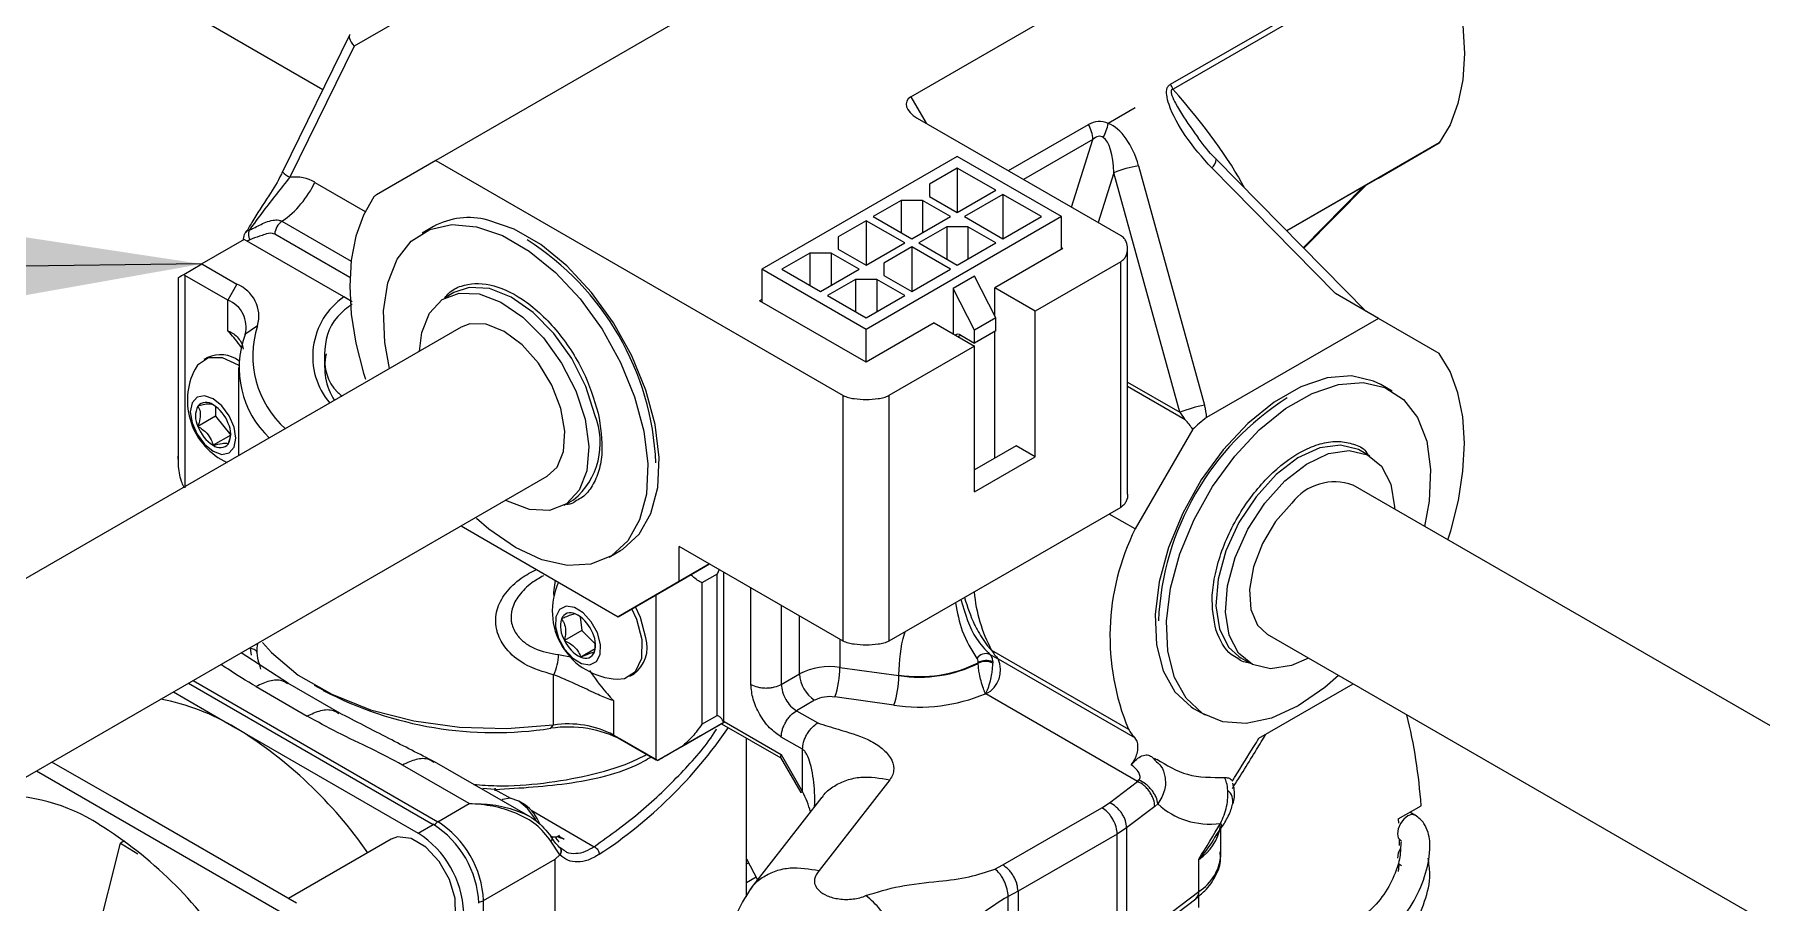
# Model space of a CAD drawing. Header units: millimetres. Extents: x 0 to 279, y 0 to 216.
# Drawn here: x 110.98 to 131.06, y 142.81 to 152.91 of the extents above; entities that cross this region are included whole.
import ezdxf

# ---------------------------------------------------------------- set-up
doc = ezdxf.new("R2010")
doc.units = ezdxf.units.MM
doc.layers.add('TITLE_BLOCK_BORDER', color=7, linetype='Continuous')
doc.dimstyles.new('SLDDIMSTYLE1', dxfattribs={"dimtxt": 0.18, "dimasz": 3.302, "dimexe": 0, "dimexo": 0.0625, "dimgap": 0, "dimtad": 0, "dimtih": 1, "dimtoh": 1, "dimdec": 0, "dimrnd": 1e-09, "dimzin": 0, "dimdsep": 46, "dimtxsty": 'Standard', "dimsah": 1, "dimcen": 0.09, "dimadec": 0, "dimazin": 0, "dimtfac": 3.302, "dimtdec": 0, "dimtofl": 0, "dimtmove": 0, "dimatfit": 3, "dimfxl": 1, "dimfrac": 2, "dimtolj": 1, "dimtzin": 0, "dimarcsym": 0})

msp = doc.modelspace()

# ---------------------------------------------------------------- linework, layer by layer
at = {"color": 7, "linetype": 'Continuous', "lineweight": 25}
for p, q in [((89.014, 166.887), (114.333, 152.271)), ((119.057, 155.291), (114.696, 152.773)), ((121.17, 152.184), (126.606, 155.322)), ((120.558, 154.279), (115.646, 151.444)), ((124.19, 152.33), (127.298, 154.124)), ((127.325, 154.067), (124.218, 152.273)), ((114.641, 152.9), (113.864, 151.313)), ((114.696, 152.773), (113.95, 151.249)), ((123.778, 152.056), (123.465, 151.875)), ((121.244, 151.937), (123.61, 150.571)), ((127.313, 151.647), (125.542, 150.625)), ((126.606, 151.239), (127.313, 151.647)), ((115.646, 151.444), (114.955, 151.044)), ((115.646, 151.444), (120.384, 148.709)), ((121.71, 151.489), (119.438, 150.177)), ((122.921, 150.79), (121.71, 151.489)), ((126.465, 149.688), (124.721, 151.459)), ((121.71, 151.355), (121.385, 151.168)), ((122.159, 151.096), (121.71, 151.355)), ((121.71, 151.355), (121.71, 150.837)), ((124.299, 148.514), (123.53, 151.3)), ((123.816, 151.381), (124.586, 148.595)), ((126.106, 149.895), (124.668, 151.356)), ((126.606, 151.239), (126.465, 151.157)), ((121.385, 151.168), (121.385, 151.025)), ((121.385, 151.025), (121.71, 150.837)), ((121.71, 150.837), (122.159, 151.096)), ((122.241, 151.049), (121.792, 150.79)), ((122.69, 150.79), (122.241, 151.049)), ((122.241, 151.049), (122.241, 150.531)), ((126.429, 151.136), (125.542, 150.625)), ((125.741, 150.423), (126.465, 151.157)), ((121.056, 150.978), (120.731, 150.79)), ((121.304, 150.978), (121.056, 150.978)), ((121.056, 150.978), (121.056, 150.602)), ((121.629, 150.79), (121.304, 150.978)), ((121.304, 150.978), (121.304, 150.602)), ((115.619, 150.674), (115.487, 150.597)), ((120.65, 150.743), (120.325, 150.555)), ((122.921, 150.79), (120.649, 149.478)), ((121.099, 150.484), (120.65, 150.743)), ((120.65, 150.743), (120.65, 150.225)), ((120.731, 150.79), (121.18, 150.531)), ((121.18, 150.531), (121.629, 150.79)), ((121.587, 150.672), (121.261, 150.484)), ((121.834, 150.672), (121.587, 150.672)), ((121.587, 150.672), (121.587, 150.296)), ((121.792, 150.79), (122.241, 150.531)), ((122.159, 150.484), (121.834, 150.672)), ((121.834, 150.672), (121.834, 150.296)), ((122.241, 150.531), (122.69, 150.79)), ((122.921, 150.408), (122.921, 150.79)), ((113.419, 150.525), (112.924, 150.239)), ((114.577, 149.856), (113.419, 150.525)), ((120.325, 150.555), (120.325, 150.413)), ((120.325, 150.413), (120.65, 150.225)), ((120.65, 150.225), (121.099, 150.484)), ((121.18, 150.437), (120.855, 150.249)), ((121.629, 150.178), (121.18, 150.437)), ((121.18, 150.437), (121.18, 149.919)), ((121.261, 150.484), (121.71, 150.225)), ((121.71, 150.225), (122.159, 150.484)), ((122.938, 150.418), (122.147, 149.961)), ((122.938, 150.418), (122.921, 150.428)), ((123.689, 147.56), (123.689, 150.418)), ((112.714, 150.118), (112.924, 150.239)), ((112.924, 150.239), (113.332, 150.003)), ((119.996, 150.366), (119.67, 150.178)), ((120.243, 150.366), (119.996, 150.366)), ((119.996, 150.366), (119.996, 149.99)), ((120.569, 150.178), (120.243, 150.366)), ((120.243, 150.366), (120.243, 149.99)), ((120.855, 150.249), (120.855, 150.106)), ((123.61, 150.265), (122.616, 149.691)), ((123.61, 147.407), (123.61, 150.265)), ((112.65, 150.082), (112.65, 147.966)), ((112.729, 150.106), (112.714, 150.118)), ((113.226, 149.819), (112.729, 150.106)), ((112.729, 150.106), (112.729, 147.636)), ((119.438, 150.177), (119.438, 149.796)), ((120.649, 149.478), (119.438, 150.177)), ((119.67, 150.178), (120.119, 149.919)), ((120.119, 149.919), (120.569, 150.178)), ((120.526, 150.059), (120.201, 149.872)), ((120.774, 150.059), (120.526, 150.059)), ((120.526, 150.059), (120.526, 149.684)), ((121.099, 149.872), (120.774, 150.059)), ((120.774, 150.059), (120.774, 149.684)), ((120.855, 150.106), (121.18, 149.919)), ((121.18, 149.919), (121.629, 150.178)), ((121.909, 150.097), (121.662, 149.954)), ((122.157, 149.614), (121.909, 150.097)), ((113.332, 150.003), (113.226, 149.819)), ((113.226, 149.461), (113.226, 149.819)), ((114.675, 149.799), (114.577, 149.856)), ((115.857, 149.906), (115.746, 149.842)), ((119.438, 149.826), (119.411, 149.811)), ((120.649, 149.096), (119.411, 149.811)), ((120.201, 149.872), (120.65, 149.612)), ((120.65, 149.612), (121.099, 149.872)), ((121.662, 149.954), (121.662, 149.425)), ((121.909, 149.471), (121.662, 149.954)), ((122.616, 149.691), (122.147, 149.961)), ((122.147, 149.633), (122.147, 149.961)), ((126.606, 149.606), (126.106, 149.895)), ((122.157, 149.614), (121.909, 149.471)), ((122.157, 149.461), (122.157, 149.614)), ((122.616, 147.997), (122.616, 149.691)), ((126.606, 149.606), (124.609, 148.453)), ((127.313, 149.198), (126.606, 149.606)), ((115.942, 149.503), (89.785, 134.403)), ((113.574, 149.521), (113.427, 149.417)), ((121.44, 149.553), (120.649, 149.096)), ((120.649, 149.096), (120.649, 149.478)), ((121.44, 149.553), (121.908, 149.283)), ((121.75, 149.41), (121.909, 149.318)), ((121.909, 149.318), (121.909, 149.471)), ((122.157, 149.461), (121.909, 149.318)), ((122.147, 147.981), (122.147, 149.455)), ((114.353, 149.219), (114.353, 149.035)), ((121.908, 149.283), (120.914, 148.709)), ((121.908, 147.588), (121.908, 149.283)), ((112.992, 149.151), (112.948, 149.126)), ((113.353, 149.035), (113.353, 148.009)), ((126.766, 148.76), (126.633, 148.836)), ((120.384, 145.851), (120.384, 148.709)), ((120.914, 148.709), (120.914, 145.851)), ((113.084, 148.468), (112.88, 148.35)), ((113.084, 148.584), (113.084, 148.468)), ((113.084, 148.468), (113.261, 148.248)), ((113.261, 148.248), (113.056, 148.13)), ((124.448, 148.317), (123.778, 147.157)), ((122.395, 148.124), (121.908, 147.844)), ((121.908, 147.588), (122.616, 147.997)), ((122.616, 147.997), (122.395, 148.124)), ((126.506, 148.004), (126.396, 148.068)), ((90.784, 132.671), (116.942, 147.771)), ((112.714, 147.645), (112.719, 147.642)), ((112.719, 147.642), (112.714, 147.645)), ((151.913, 132.886), (126.311, 147.666)), ((117.137, 147.432), (117.248, 147.496)), ((123.61, 147.407), (120.914, 145.851)), ((123.778, 147.157), (123.477, 147.33)), ((115.939, 147.192), (117.767, 146.136)), ((117.662, 146.83), (117.794, 146.906)), ((120.384, 145.851), (118.475, 146.953)), ((118.475, 146.545), (118.475, 146.953)), ((118.828, 146.749), (117.767, 146.136)), ((118.475, 146.545), (118.828, 146.749)), ((118.917, 146.632), (118.74, 146.53)), ((118.94, 146.684), (118.917, 146.632)), ((118.917, 144.987), (118.917, 146.632)), ((118.996, 144.904), (118.996, 146.652)), ((117.767, 146.136), (118.475, 146.545)), ((118.74, 146.53), (118.74, 144.885)), ((117.332, 146.133), (117.267, 146.168)), ((117.324, 146.136), (117.345, 145.977)), ((117.345, 145.977), (117.141, 145.859)), ((117.345, 145.977), (117.503, 145.817)), ((125.311, 145.934), (150.313, 131.5)), ((113.932, 145.358), (113.381, 145.715)), ((113.502, 145.69), (113.491, 145.768)), ((113.566, 145.779), (113.566, 145.717)), ((117.497, 145.761), (117.331, 145.665)), ((121.954, 145.593), (121.953, 145.6)), ((122.087, 145.697), (122.186, 145.644)), ((122.108, 145.747), (123.699, 144.828)), ((122.122, 145.609), (122.122, 145.595)), ((122.186, 145.644), (123.777, 144.725)), ((124.984, 145.671), (125.005, 145.658)), ((125.005, 145.658), (125.115, 145.595)), ((117.016, 144.876), (117.016, 145.46)), ((117.903, 145.443), (117.947, 145.468)), ((119.663, 145.348), (119.874, 145.47)), ((120.345, 145.546), (121.03, 145.451)), ((121.03, 145.451), (121.03, 145.458)), ((112.594, 145.261), (113.318, 144.843)), ((112.771, 145.363), (115.616, 143.72)), ((113.555, 145.323), (114.149, 144.98)), ((114.531, 145.013), (113.925, 145.362)), ((114.232, 145.34), (114.338, 145.279)), ((120.972, 145.106), (120.286, 145.202)), ((122.043, 145.237), (122.037, 145.24)), ((123.807, 144.219), (122.043, 145.237)), ((125.216, 144.721), (126.314, 145.355)), ((117.712, 145.159), (117.712, 144.759)), ((118.74, 144.885), (118.917, 144.987)), ((120.051, 145.164), (119.84, 145.042)), ((119.84, 145.042), (120.087, 144.899)), ((124.458, 145.069), (124.591, 144.992)), ((113.318, 144.843), (115.439, 143.618)), ((116.983, 144.837), (117.016, 144.876)), ((118.995, 144.906), (118.506, 144.623)), ((118.722, 144.748), (118.932, 144.869)), ((118.968, 144.89), (119.657, 144.492)), ((117.712, 144.759), (118.209, 144.472)), ((117.818, 144.698), (117.712, 144.759)), ((118.227, 144.462), (117.818, 144.698)), ((118.722, 144.748), (118.227, 144.462)), ((119.259, 142.882), (119.259, 144.722)), ((119.91, 144.593), (119.663, 144.736)), ((119.91, 144.1), (119.91, 144.593)), ((111.904, 144.027), (111.18, 144.445)), ((116.034, 143.962), (115.258, 144.41)), ((116.743, 143.806), (115.63, 144.448)), ((118.209, 144.472), (118.227, 144.462)), ((118.227, 144.462), (118.227, 144.462)), ((119.655, 144.496), (119.89, 144.089)), ((119.66, 144.533), (119.91, 144.1)), ((123.969, 144.508), (124.027, 144.448)), ((124.027, 144.469), (124.002, 144.487)), ((111.003, 144.343), (113.848, 142.7)), ((120.925, 144.238), (120.103, 143.183)), ((123.48, 143.971), (123.807, 144.219)), ((123.807, 144.219), (123.822, 144.236)), ((114.025, 142.802), (111.904, 144.027)), ((116.334, 144.126), (116.192, 144.137)), ((116.423, 144.007), (116.409, 143.999)), ((116.677, 143.95), (116.611, 143.988)), ((120.136, 144.036), (119.314, 142.98)), ((115.669, 143.751), (116.034, 143.962)), ((122.239, 143.247), (123.392, 143.913)), ((123.392, 143.913), (123.48, 143.971)), ((124.006, 143.927), (123.679, 143.68)), ((124.042, 143.958), (124.006, 143.927)), ((126.838, 143.784), (127.103, 143.937)), ((126.838, 143.784), (126.841, 143.732)), ((127.031, 143.826), (126.971, 143.861)), ((115.439, 143.618), (115.616, 143.72)), ((117.074, 143.585), (117.084, 143.593)), ((117.074, 143.585), (117.137, 143.549)), ((123.569, 143.607), (122.416, 142.941)), ((123.679, 143.68), (123.569, 143.607)), ((123.569, 142.229), (123.569, 143.607)), ((123.679, 143.68), (123.679, 142.302)), ((124.742, 143.626), (124.716, 143.587)), ((124.775, 143.674), (124.721, 143.597)), ((124.775, 143.377), (124.775, 143.675)), ((111.596, 141.982), (111.98, 143.502)), ((112.025, 143.528), (111.98, 143.502)), ((111.98, 143.502), (112.181, 143.375)), ((115.127, 143.547), (113.931, 142.857)), ((117.089, 143.366), (116.984, 143.524)), ((117.056, 143.574), (117.038, 143.564)), ((117.038, 143.564), (117.076, 143.518)), ((117.076, 143.518), (117.07, 143.516)), ((117.138, 143.416), (117.079, 143.455)), ((124.775, 143.377), (124.775, 143.394)), ((126.847, 143.543), (126.863, 143.534)), ((126.847, 143.543), (126.848, 143.472)), ((116.2, 142.832), (117.034, 143.314)), ((117.089, 143.364), (117.034, 143.314)), ((117.034, 138.415), (117.034, 143.314)), ((119.259, 143.26), (119.281, 143.273)), ((122.147, 143.2), (122.239, 143.247)), ((124.518, 142.937), (124.518, 143.312)), ((126.843, 143.26), (126.863, 143.248)), ((126.863, 143.248), (126.876, 143.242)), ((119.259, 143.045), (119.369, 143.108)), ((116.2, 137.933), (116.2, 142.832)), ((122.416, 142.941), (122.301, 142.882)), ((122.301, 141.505), (122.301, 142.882)), ((122.416, 142.941), (122.416, 141.563)), ((123.643, 142.218), (124.482, 142.853)), ((123.679, 142.302), (124.518, 142.937)), ((124.519, 142.754), (124.519, 142.886))]:
    msp.add_line(p, q, dxfattribs=at)
at = {"color": 8, "linetype": 'Continuous', "lineweight": 25}
for p, q in [((121.17, 152.184), (121.347, 151.877)), ((122.304, 151.325), (123.234, 151.862)), ((123.286, 151.687), (122.481, 151.223)), ((123.036, 150.902), (123.286, 151.687)), ((123.53, 151.3), (123.347, 150.723)), ((114.239, 151.189), (114.826, 150.851)), ((125.734, 150.43), (126.429, 151.136)), ((113.856, 150.736), (114.662, 150.271)), ((114.647, 150.082), (113.774, 150.586)), ((121.75, 149.41), (121.719, 149.392)), ((123.689, 148.866), (124.299, 148.514)), ((124.36, 148.427), (123.689, 148.814)), ((118.209, 144.472), (118.209, 146.391)), ((119.309, 145.348), (119.309, 146.471)), ((119.663, 146.267), (119.663, 145.348)), ((119.874, 145.47), (119.874, 146.145)), ((120.345, 145.873), (120.345, 145.546)), ((113.481, 145.773), (113.491, 145.768)), ((117.073, 145.694), (117.23, 145.666)), ((112.824, 145.394), (115.669, 143.751)), ((118.997, 144.916), (119.66, 144.533)), ((119.256, 144.724), (119.256, 142.876)), ((116.334, 144.126), (116.513, 144.023)), ((116.761, 143.88), (117.488, 143.46))]:
    msp.add_line(p, q, dxfattribs=at)
at = {"color": 7, "linetype": 'Continuous', "lineweight": 25, "flags": 128}
for points in [[(127.325, 154.067), (127.448, 153.711), (127.537, 153.359), (127.59, 153.016), (127.607, 152.689), (127.587, 152.383), (127.531, 152.105), (127.439, 151.858), (127.313, 151.647)], [(114.927, 151.019), (114.805, 150.808), (114.717, 150.561), (114.663, 150.284), (114.645, 149.98), (114.663, 149.656), (114.717, 149.316), (114.805, 148.968), (114.827, 148.899)], [(126.429, 151.136), (126.459, 151.154), (126.465, 151.157)], [(115.108, 149.022), (115.053, 149.326), (115.038, 149.694), (115.086, 150.021), (115.195, 150.295), (115.36, 150.505), (115.575, 150.64), (115.831, 150.697), (116.117, 150.673)], [(116.117, 150.673), (116.422, 150.569), (116.733, 150.388), (117.038, 150.139), (117.324, 149.832), (117.579, 149.479), (117.793, 149.094), (117.957, 148.694), (118.064, 148.295), (118.11, 147.913), (118.094, 147.563), (118.015, 147.261), (117.878, 147.018), (117.687, 146.845), (117.45, 146.748), (117.178, 146.732), (116.88, 146.796), (116.571, 146.939), (116.261, 147.155), (116.12, 147.279)], [(117.794, 146.906), (117.819, 146.921), (118.01, 147.095), (118.148, 147.338), (118.227, 147.64), (118.243, 147.989), (118.197, 148.371), (118.089, 148.771), (117.925, 149.171), (117.711, 149.555), (117.456, 149.908), (117.17, 150.216), (116.866, 150.465), (116.555, 150.645), (116.25, 150.75)], [(115.458, 149.224), (115.482, 149.441), (115.571, 149.668), (115.719, 149.825), (115.916, 149.901), (116.149, 149.89), (116.402, 149.795), (116.658, 149.62), (116.899, 149.379), (117.109, 149.086), (117.273, 148.764), (117.381, 148.432), (117.425, 148.115), (117.401, 147.833), (117.313, 147.606), (117.165, 147.449), (116.967, 147.373), (116.734, 147.383), (116.734, 147.383)], [(116.231, 149.538), (116.042, 149.541), (115.942, 149.503)], [(116.942, 147.771), (117.055, 147.876), (117.131, 148.059), (117.147, 148.293), (117.099, 148.558), (116.993, 148.829), (116.838, 149.084), (116.648, 149.299), (116.44, 149.455), (116.231, 149.538)], [(113.354, 149.06), (113.351, 149.062), (113.166, 149.148), (113.001, 149.149), (112.876, 149.063), (112.847, 149.017)], [(127.415, 147.028), (127.448, 147.134), (127.537, 147.486), (127.59, 147.829), (127.607, 148.156), (127.587, 148.462), (127.531, 148.741), (127.439, 148.987), (127.313, 149.198)], [(126.633, 148.836), (126.55, 148.877), (126.295, 148.936), (126.009, 148.914), (125.705, 148.811), (125.393, 148.632), (125.089, 148.384)], [(125.221, 148.308), (125.526, 148.556), (125.837, 148.734), (126.142, 148.837), (126.428, 148.86), (126.683, 148.801), (126.897, 148.663), (127.061, 148.453), (127.168, 148.177), (127.214, 147.849), (127.198, 147.481), (127.144, 147.185)], [(113.322, 148.213), (113.301, 148.342), (113.244, 148.474), (113.158, 148.59), (113.056, 148.672), (112.955, 148.707), (112.869, 148.691), (112.811, 148.625), (112.791, 148.519), (112.811, 148.39), (112.869, 148.258), (112.955, 148.142), (113.056, 148.06), (113.158, 148.024), (113.244, 148.041), (113.301, 148.107), (113.322, 148.213)], [(125.089, 148.384), (124.802, 148.078), (124.546, 147.726), (124.332, 147.342), (124.166, 146.942), (124.058, 146.543), (124.01, 146.16), (124.025, 145.81), (124.102, 145.506), (124.239, 145.262), (124.429, 145.087), (124.458, 145.069)], [(126.144, 145.452), (125.984, 145.312), (125.675, 145.098), (125.365, 144.957), (125.069, 144.894), (124.797, 144.912), (124.561, 145.011), (124.371, 145.186), (124.235, 145.43), (124.157, 145.733), (124.142, 146.083), (124.19, 146.466), (124.299, 146.866), (124.464, 147.265), (124.679, 147.649), (124.935, 148.002), (125.221, 148.308), (125.221, 148.308)], [(125.795, 145.654), (125.594, 145.566), (125.353, 145.53), (125.144, 145.58), (124.979, 145.713), (124.872, 145.92), (124.828, 146.187), (124.851, 146.495), (124.94, 146.825), (125.088, 147.153), (125.285, 147.456), (125.518, 147.715), (125.771, 147.912), (126.027, 148.033), (126.268, 148.069), (126.478, 148.02), (126.642, 147.887), (126.75, 147.679), (126.794, 147.412), (126.794, 147.386)], [(116.734, 147.383), (116.481, 147.479), (116.458, 147.492)], [(125.601, 147.458), (125.411, 147.242), (125.257, 146.987), (125.152, 146.716), (125.106, 146.451), (125.122, 146.218), (125.199, 146.036), (125.311, 145.934)], [(117.032, 146.561), (117.016, 146.417), (117.018, 146.368)], [(117.561, 145.814), (117.525, 145.947), (117.454, 146.075), (117.36, 146.179), (117.257, 146.243), (117.16, 146.258), (117.084, 146.22), (117.041, 146.136), (117.037, 146.019), (117.073, 145.887), (117.144, 145.758), (117.238, 145.654), (117.341, 145.59), (117.438, 145.576), (117.514, 145.613), (117.557, 145.697), (117.561, 145.814)], [(118.044, 145.865), (117.982, 146.102), (117.925, 146.227)], [(118.088, 145.89), (118.026, 146.128), (117.968, 146.252)], [(113.631, 145.837), (113.736, 145.718), (114.047, 145.457), (114.435, 145.233), (114.888, 145.053), (115.389, 144.925), (115.923, 144.851), (116.472, 144.834), (117.016, 144.876)], [(117.758, 145.41), (117.84, 145.417), (117.968, 145.498), (118.04, 145.654), (118.044, 145.865)], [(116.812, 143.766), (116.798, 143.79), (116.712, 143.906), (116.611, 143.988), (116.509, 144.024), (116.423, 144.007)], [(119.91, 144.1), (119.9, 144.094), (119.893, 144.09), (119.89, 144.089), (119.89, 144.089)], [(127.033, 143.825), (127.031, 143.826), (126.993, 143.834), (126.947, 143.818), (126.901, 143.781), (126.863, 143.729), (126.837, 143.669), (126.828, 143.611)], [(124.775, 143.674), (124.78, 143.678), (124.783, 143.682)], [(126.828, 143.611), (126.837, 143.564), (126.863, 143.534), (126.876, 143.528)], [(115.752, 142.465), (115.81, 142.514), (115.874, 142.661), (115.872, 142.859), (115.806, 143.079), (115.686, 143.288), (115.528, 143.455), (115.358, 143.555), (115.199, 143.573), (115.127, 143.547)], [(126.862, 143.442), (126.837, 143.383), (126.828, 143.325)], [(119.259, 143.317), (119.342, 143.157), (119.387, 143.075)], [(126.843, 143.26), (126.842, 143.246), (126.838, 143.172)]]:
    msp.add_lwpolyline(points, dxfattribs=at)
at = {"color": 8, "linetype": 'Continuous', "lineweight": 25, "flags": 128}
for points in [[(117.495, 148.483), (117.389, 148.814), (117.227, 149.138), (117.019, 149.431), (116.779, 149.675), (116.523, 149.853), (116.27, 149.952), (116.035, 149.966), (115.857, 149.906)], [(126.396, 148.068), (126.375, 148.079), (126.167, 148.133), (125.927, 148.1), (125.671, 147.982), (125.418, 147.789), (125.184, 147.532), (124.985, 147.23), (124.834, 146.902), (124.743, 146.572), (124.717, 146.262), (124.758, 145.993), (124.863, 145.783), (124.984, 145.671)]]:
    msp.add_lwpolyline(points, dxfattribs=at)
at = {"color": 7, "linetype": 'Continuous', "lineweight": 25}
for centre, radius, start, end in [((123.822, 152.118), 0.425, 21.4542, 30.037), ((122.925, 151.675), 0.361, 1.9565, 31.1437), ((122.878, 151.99), 0.598, 332.1389, 348.8742), ((124.017, 150.133), 1.264, 99.1315, 112.6496), ((113.202, 151.678), 1.147, 304.7998, 334.7923), ((114.999, 150.968), 0.0882, 120.3145, 144.8543), ((113.614, 150.586), 0.146, 161.9157, 205.9802), ((113.967, 150.577), 0.194, 124.8465, 177.2435), ((116.029, 149.926), 0.853, 75.0182, 118.7243), ((114.961, 147.782), 3.247, 2.5246, 57.47), ((113.105, 149.507), 0.335, 344.3973, 68.7779), ((113.187, 149.629), 0.401, 344.3973, 68.7779), ((115.055, 149.165), 0.841, 124.692, 220.3041), ((114.483, 149.031), 1.124, 159.9106, 226.5818), ((114.646, 149.167), 1.129, 161.764, 228.4358), ((121.714, 149.362), 0.0597, 53.1304, 121.6229), ((113.55, 148.651), 0.793, 152.5193, 245.26), ((113.141, 148.833), 0.351, 52.2862, 115.1668), ((115.065, 149.035), 0.711, 167.1389, 212.6451), ((112.976, 148.503), 0.127, 50.7518, 139.4672), ((112.817, 148.229), 0.443, 20.2271, 57.362), ((127.292, 145.945), 3.247, 122.5299, 177.4754), ((113.115, 148.468), 0.264, 153.4364, 206.5636), ((124.786, 147.347), 1.264, 99.1315, 112.6496), ((113.295, 148.503), 0.443, 200.2271, 237.362), ((112.997, 148.264), 0.264, 333.4364, 26.5636), ((113.137, 148.229), 0.127, 230.7518, 319.4672), ((126.096, 147.081), 0.623, 69.8852, 142.7275), ((126.306, 145.906), 2.821, 153.6642, 202.4551), ((117.793, 146.202), 0.793, 155.0379, 267.4753), ((117.42, 146.023), 0.324, 164.3138, 210.3567), ((117.213, 146.069), 0.113, 61.7323, 158.0611), ((117.095, 145.809), 0.398, 24.5219, 64.4718), ((117.503, 146.025), 0.398, 204.5219, 244.4718), ((117.178, 145.81), 0.324, 344.3138, 30.3567), ((117.712, 145.781), 0.392, 306.8874, 16.1189), ((116.482, 145.714), 0.592, 334.6048, 358.0742), ((117.385, 145.765), 0.113, 241.7323, 338.0611), ((121.268, 146.982), 1.543, 261.1637, 296.391), ((121.268, 146.975), 1.543, 261.1626, 296.4007), ((122.042, 145.58), 0.126, 69.0522, 146.329), ((122.046, 145.441), 0.184, 65.6641, 120.1237), ((122.04, 145.419), 0.195, 64.9187, 116.31), ((121.899, 145.516), 0.314, 297.2838, 24.0527), ((122.535, 145.988), 0.49, 209.4772, 224.6306), ((120.226, 144.791), 0.764, 81.0489, 117.4094), ((120.258, 145.487), 0.384, 182.6055, 237.3945), ((119.296, 145.548), 1.049, 340.7553, 359.9288), ((119.982, 145.452), 1.049, 340.7553, 359.9288), ((116.329, 149.066), 4.279, 242.2638, 278.7916), ((120.227, 144.824), 0.382, 81.0489, 117.4094), ((121.265, 147.073), 1.989, 261.5099, 292.8229), ((111.937, 142.535), 2.69, 59.1023, 79.0729), ((120.941, 143.517), 6.176, 3.8977, 13.8361), ((110.628, 140.46), 5.143, 34.7288, 58.4576), ((117.186, 143.48), 1.372, 62.5604, 98.5007), ((117.185, 143.744), 1.144, 62.5604, 98.5007), ((114.597, 147.877), 5.385, 303.2058, 325.7346), ((124.126, 145.07), 0.49, 209.4772, 224.6306), ((123.694, 144.646), 0.114, 12.7613, 43.4322), ((110.594, 141.969), 2.086, 57.1041, 92.5532), ((116.439, 143.582), 0.438, 18.4358, 57.1037), ((109.105, 139.506), 4.963, 33.2035, 58.1107), ((114.818, 142.647), 1.153, 2.6055, 57.3945), ((114.995, 142.749), 1.153, 2.6055, 57.3945), ((115.048, 142.78), 1.153, 2.6055, 57.3945)]:
    msp.add_arc(centre, radius, start, end, dxfattribs=at)
at = {"color": 8, "linetype": 'Continuous', "lineweight": 25}
for centre, radius, start, end in [((124.57, 151.471), 0.151, 310.146, 355.4007), ((114.016, 151.428), 0.191, 217.1426, 249.5974), ((116.698, 148.157), 0.86, 309.6944, 22.2261), ((123.627, 146.569), 1.727, 184.8336, 208.4251), ((124.748, 143.986), 0.167, 349.3306, 50.3304), ((115.729, 143.657), 0.111, 122.3452, 150.8622), ((124.206, 143.793), 0.573, 302.9589, 350.9895), ((124.735, 143.697), 0.0504, 342.3727, 42.0901), ((124.218, 143.408), 0.558, 302.5248, 356.8284), ((116.148, 142.929), 0.11, 268.9174, 297.8692), ((124.418, 142.931), 0.101, 309.8528, 3.7739)]:
    msp.add_arc(centre, radius, start, end, dxfattribs=at)
at = {"color": 7, "linetype": 'Continuous', "lineweight": 25}
for centre, major_axis, ratio, start_param, end_param in [((114.835, 152.727), (0.19, -0.178), 0.272275, 3.058704, 4.176406), ((121.42, 152.039), (0.303, -0.081), 0.51759, 2.663896, 4.234692), ((123.429, 151.157), (-0.101, 0.737), 0.572508, 5.964315, 6.512343), ((123.429, 151.157), (-0.101, 0.737), 0.572508, 4.941547, 5.964315), ((123.304, 151.085), (0.067, 0.639), 0.339737, 6.113083, 6.661111), ((123.304, 151.085), (0.067, 0.639), 0.339737, 5.090315, 6.113083), ((113.752, 150.193), (0.44, 1.02), 0.640581, 6.208704, 6.622437), ((124.11, 148.572), (0.272, -0.25), 0.264776, 0.702805, 1.065349), ((124.235, 148.644), (-0.265, 0.459), 0.577335, 3.986318, 4.289494), ((119.749, 144.584), (0.0912, 0.0912), 0.317888, 2.441094, 3.056612), ((119.557, 143.896), (-0.338, 0.723), 0.51034, 4.437275, 4.756684), ((125.68, 146.93), (1.4, 3.131), 0.495476, 2.975032, 3.426349)]:
    msp.add_ellipse(centre, major_axis=major_axis, ratio=ratio, start_param=start_param, end_param=end_param, dxfattribs=at)
at = {"color": 8, "linetype": 'Continuous', "lineweight": 25}
msp.add_ellipse((122.946, 152.392), major_axis=(2.224, -2.071), ratio=0.271808, start_param=0.658622, end_param=1.23143, dxfattribs=at)
at = {"color": 7, "linetype": 'Continuous', "lineweight": 25}
for points, knots in [([(124.668, 151.356), (124.56, 151.478), (124.365, 151.701), (124.197, 152.002), (124.143, 152.189), (124.142, 152.262), (124.158, 152.306), (124.179, 152.322), (124.19, 152.33)], [0, 0, 0, 0, 0.41993, 0.764286, 0.866993, 0.918531, 0.959331, 1, 1, 1, 1]), ([(124.721, 151.46), (124.717, 151.463), (124.638, 151.533), (124.573, 151.623), (124.512, 151.708)], [0, 0, 0, 0, 0.049375, 1, 1, 1, 1]), ([(113.863, 151.313), (113.859, 151.303), (113.814, 151.206), (113.69, 151.009), (113.542, 150.79), (113.46, 150.642), (113.437, 150.602)], [0, 0, 0, 0, 0.038237, 0.389481, 0.832751, 1, 1, 1, 1]), ([(113.95, 151.249), (113.845, 151.118), (113.683, 150.916), (113.529, 150.706), (113.475, 150.632)], [0, 0, 0, 0, 0.645321, 1, 1, 1, 1]), ([(113.434, 150.608), (113.428, 150.599), (113.411, 150.571), (113.406, 150.538), (113.403, 150.515)], [0, 0, 0, 0, 0.320022, 1, 1, 1, 1]), ([(113.475, 150.632), (113.492, 150.64), (113.556, 150.669), (113.644, 150.719), (113.743, 150.749), (113.81, 150.755), (113.844, 150.741), (113.856, 150.736)], [0, 0, 0, 0, 0.148955, 0.547295, 0.771565, 0.915972, 1, 1, 1, 1]), ([(113.774, 150.586), (113.764, 150.59), (113.72, 150.603), (113.663, 150.585), (113.578, 150.556), (113.52, 150.536), (113.482, 150.522)], [0, 0, 0, 0, 0.0827778, 0.3739675, 0.5936203, 1, 1, 1, 1]), ([(123.61, 150.265), (123.624, 150.276), (123.653, 150.298), (123.681, 150.35), (123.695, 150.418), (123.681, 150.486), (123.653, 150.538), (123.624, 150.56), (123.61, 150.571)], [0, 0, 0, 0, 0.125236, 0.250451, 0.500083, 0.749392, 0.874865, 1, 1, 1, 1]), ([(112.651, 150.081), (112.652, 150.082), (112.654, 150.083), (112.683, 150.1), (112.705, 150.113), (112.714, 150.118)], [0, 0, 0, 0, 0.541126, 0.813937, 1, 1, 1, 1]), ([(114.675, 149.776), (114.614, 149.728), (114.396, 149.559), (114.329, 149.19), (114.372, 148.855), (114.538, 148.717), (114.555, 148.703)], [0, 0, 0, 0, 0.155797, 0.554934, 0.95407, 1, 1, 1, 1]), ([(113.384, 149.272), (113.361, 149.303), (113.318, 149.361), (113.264, 149.421), (113.235, 149.452), (113.227, 149.46), (113.226, 149.461)], [0, 0, 0, 0, 0.464348, 0.861779, 0.989012, 1, 1, 1, 1]), ([(113.056, 148.602), (113.043, 148.606), (113.021, 148.614), (112.948, 148.604), (112.901, 148.591), (112.88, 148.586)], [0, 0, 0, 0, 0.439105, 0.751358, 1, 1, 1, 1]), ([(120.384, 148.709), (120.403, 148.7), (120.441, 148.684), (120.531, 148.668), (120.649, 148.66), (120.766, 148.668), (120.857, 148.684), (120.895, 148.7), (120.914, 148.709)], [0, 0, 0, 0, 0.125236, 0.250451, 0.500083, 0.749392, 0.874865, 1, 1, 1, 1]), ([(112.88, 148.586), (112.885, 148.576), (112.9, 148.547), (112.912, 148.484), (112.899, 148.41), (112.884, 148.364), (112.88, 148.35)], [0, 0, 0, 0, 0.180942, 0.506293, 0.843975, 1, 1, 1, 1]), ([(124.448, 148.317), (124.42, 148.355), (124.393, 148.394), (124.36, 148.427), (124.36, 148.427)], [0, 0, 0, 0, 0.989513, 1, 1, 1, 1]), ([(124.609, 148.453), (124.58, 148.431), (124.526, 148.39), (124.473, 148.341), (124.448, 148.317)], [0, 0, 0, 0, 0.5307031, 1, 1, 1, 1]), ([(112.88, 148.35), (112.917, 148.326), (112.981, 148.284), (113.035, 148.2), (113.05, 148.152), (113.056, 148.13)], [0, 0, 0, 0, 0.439105, 0.751358, 1, 1, 1, 1]), ([(113.233, 148.146), (113.238, 148.16), (113.252, 148.205), (113.265, 148.254), (113.26, 148.279), (113.26, 148.28)], [0, 0, 0, 0, 0.312074, 0.987488, 1, 1, 1, 1]), ([(112.714, 147.645), (112.705, 147.666), (112.683, 147.72), (112.654, 147.841), (112.652, 147.938), (112.651, 148.003)], [0, 0, 0, 0, 0.185687, 0.457848, 1, 1, 1, 1]), ([(113.056, 148.13), (113.094, 148.139), (113.158, 148.155), (113.212, 148.156), (113.227, 148.149), (113.233, 148.146)], [0, 0, 0, 0, 0.439105, 0.751358, 1, 1, 1, 1]), ([(117.282, 147.488), (117.259, 147.469), (117.223, 147.441), (117.173, 147.442), (117.156, 147.443)], [0, 0, 0, 0, 0.655721, 1, 1, 1, 1]), ([(123.689, 147.56), (123.689, 147.56), (123.695, 147.533), (123.68, 147.492), (123.653, 147.44), (123.624, 147.418), (123.61, 147.407)], [0, 0, 0, 0, 0.000167, 0.498784, 0.749731, 1, 1, 1, 1]), ([(118.74, 146.53), (118.722, 146.539), (118.687, 146.558), (118.643, 146.595), (118.617, 146.617), (118.61, 146.622), (118.61, 146.623)], [0, 0, 0, 0, 0.422178, 0.846548, 0.994525, 1, 1, 1, 1]), ([(117.267, 146.168), (117.256, 146.167), (117.238, 146.165), (117.172, 146.139), (117.128, 146.12), (117.108, 146.111)], [0, 0, 0, 0, 0.439105, 0.751358, 1, 1, 1, 1]), ([(117.108, 146.111), (117.116, 146.1), (117.136, 146.068), (117.157, 146.001), (117.154, 145.922), (117.144, 145.874), (117.141, 145.859)], [0, 0, 0, 0, 0.1809422, 0.5062926, 0.8439745, 1, 1, 1, 1]), ([(113.574, 145.827), (113.571, 145.811), (113.551, 145.71), (113.583, 145.609), (113.609, 145.524)], [0, 0, 0, 0, 0.159289, 1, 1, 1, 1]), ([(117.141, 145.859), (117.18, 145.839), (117.248, 145.803), (117.306, 145.729), (117.324, 145.685), (117.331, 145.665)], [0, 0, 0, 0, 0.439105, 0.751358, 1, 1, 1, 1]), ([(117.49, 145.723), (117.493, 145.738), (117.501, 145.773), (117.5, 145.807), (117.5, 145.826)], [0, 0, 0, 0, 0.428405, 1, 1, 1, 1]), ([(120.914, 145.851), (120.895, 145.843), (120.857, 145.826), (120.766, 145.81), (120.649, 145.802), (120.531, 145.81), (120.441, 145.826), (120.403, 145.843), (120.384, 145.851)], [0, 0, 0, 0, 0.125236, 0.250451, 0.500083, 0.749392, 0.874865, 1, 1, 1, 1]), ([(117.331, 145.665), (117.366, 145.68), (117.426, 145.706), (117.473, 145.722), (117.485, 145.722), (117.49, 145.723)], [0, 0, 0, 0, 0.439105, 0.751358, 1, 1, 1, 1]), ([(121.953, 145.6), (121.952, 145.612), (121.95, 145.631), (121.941, 145.644), (121.938, 145.65)], [0, 0, 0, 0, 0.584248, 1, 1, 1, 1]), ([(122.037, 145.24), (122.037, 145.241), (122.036, 145.241), (122.036, 145.243), (122.035, 145.245), (122.033, 145.249), (122.03, 145.257), (122.023, 145.273), (122.017, 145.289), (122.004, 145.326), (121.986, 145.382), (121.967, 145.464), (121.956, 145.535), (121.954, 145.574), (121.954, 145.593)], [0, 0, 0, 0, 0.003928, 0.010184, 0.018513, 0.0337, 0.061549, 0.113378, 0.21431, 0.220021, 0.468537, 0.674064, 0.833367, 1, 1, 1, 1]), ([(122.037, 145.24), (122.037, 145.241), (122.038, 145.241), (122.038, 145.243), (122.04, 145.245), (122.043, 145.249), (122.047, 145.257), (122.055, 145.273), (122.063, 145.289), (122.077, 145.326), (122.095, 145.382), (122.111, 145.464), (122.121, 145.537), (122.122, 145.575), (122.122, 145.595)], [0, 0, 0, 0, 0.003903, 0.01068, 0.019374, 0.035128, 0.063702, 0.115851, 0.213965, 0.226549, 0.469377, 0.675396, 0.834325, 1, 1, 1, 1]), ([(122.087, 145.697), (122.095, 145.688), (122.114, 145.666), (122.119, 145.63), (122.122, 145.609)], [0, 0, 0, 0, 0.4257404, 1, 1, 1, 1]), ([(125.112, 145.597), (125.086, 145.599), (125.033, 145.605), (124.992, 145.635), (124.971, 145.65)], [0, 0, 0, 0, 0.482346, 1, 1, 1, 1]), ([(117.712, 145.159), (117.698, 145.164), (117.639, 145.183), (117.556, 145.219), (117.421, 145.28), (117.249, 145.364), (117.1, 145.426), (117.016, 145.46)], [0, 0, 0, 0, 0.07464, 0.307591, 0.354938, 0.639757, 1, 1, 1, 1]), ([(117.432, 145.509), (117.495, 145.422), (117.577, 145.309), (117.674, 145.198), (117.704, 145.167), (117.712, 145.159), (117.712, 145.159)], [0, 0, 0, 0, 0.704271, 0.923689, 0.993933, 1, 1, 1, 1]), ([(119.309, 145.348), (119.334, 145.337), (119.372, 145.319), (119.435, 145.308), (119.486, 145.305), (119.537, 145.308), (119.6, 145.319), (119.638, 145.337), (119.663, 145.348)], [0, 0, 0, 0, 0.239457, 0.368361, 0.5, 0.631639, 0.760543, 1, 1, 1, 1]), ([(115.635, 144.445), (115.455, 144.537), (115.072, 144.732), (114.713, 144.919), (114.522, 145.018)], [0, 0, 0, 0, 0.468677, 1, 1, 1, 1]), ([(118.995, 144.906), (118.99, 144.916), (118.982, 144.931), (118.957, 144.967), (118.93, 144.98), (118.917, 144.987)], [0, 0, 0, 0, 0.499901, 0.750598, 1, 1, 1, 1]), ([(119.663, 144.736), (119.665, 144.763), (119.669, 144.804), (119.691, 144.865), (119.714, 144.91), (119.742, 144.953), (119.783, 145.002), (119.817, 145.026), (119.84, 145.042)], [0, 0, 0, 0, 0.239457, 0.368361, 0.5, 0.631639, 0.760543, 1, 1, 1, 1]), ([(115.258, 144.41), (115.139, 144.473), (114.893, 144.603), (114.507, 144.782), (114.266, 144.915), (114.149, 144.98)], [0, 0, 0, 0, 0.32594, 0.674425, 1, 1, 1, 1]), ([(117.488, 143.46), (117.675, 143.595), (118.048, 143.866), (118.504, 144.314), (118.794, 144.637), (118.902, 144.815), (118.911, 144.83)], [0, 0, 0, 0, 0.3232436, 0.6465117, 0.9697554, 1, 1, 1, 1]), ([(118.74, 144.885), (118.722, 144.86), (118.686, 144.811), (118.613, 144.718), (118.549, 144.661), (118.506, 144.623)], [0, 0, 0, 0, 0.249402, 0.500099, 1, 1, 1, 1]), ([(118.932, 144.869), (118.941, 144.874), (118.963, 144.887), (118.992, 144.904), (118.994, 144.905), (118.995, 144.906)], [0, 0, 0, 0, 0.185687, 0.457848, 1, 1, 1, 1]), ([(119.91, 144.593), (119.912, 144.62), (119.916, 144.662), (119.938, 144.722), (119.961, 144.768), (119.989, 144.81), (120.03, 144.86), (120.065, 144.884), (120.087, 144.899)], [0, 0, 0, 0, 0.239457, 0.368361, 0.5, 0.631639, 0.760543, 1, 1, 1, 1]), ([(120.087, 144.899), (120.166, 144.874), (120.359, 144.813), (120.631, 144.739), (120.828, 144.617), (120.941, 144.5), (120.977, 144.388), (120.964, 144.299), (120.938, 144.258), (120.925, 144.238)], [0, 0, 0, 0, 0.170469, 0.419378, 0.562662, 0.709906, 0.856114, 0.929287, 1, 1, 1, 1]), ([(118.506, 144.623), (118.45, 144.591), (118.367, 144.543), (118.276, 144.491), (118.241, 144.47), (118.227, 144.462)], [0, 0, 0, 0, 0.541126, 0.813937, 1, 1, 1, 1]), ([(124.909, 144.138), (125.003, 144.288), (125.134, 144.497), (125.262, 144.709), (125.298, 144.768)], [0, 0, 0, 0, 0.718186, 1, 1, 1, 1]), ([(124.909, 144.223), (124.92, 144.241), (125.004, 144.374), (125.106, 144.541), (125.197, 144.689), (125.216, 144.721)], [0, 0, 0, 0, 0.1078031, 0.8114407, 1, 1, 1, 1]), ([(116.087, 144.185), (116.176, 144.178), (116.445, 144.158), (116.902, 144.192), (117.425, 144.283), (117.833, 144.401), (118.036, 144.502), (118.101, 144.535)], [0, 0, 0, 0, 0.123729, 0.376154, 0.628579, 0.881004, 1, 1, 1, 1]), ([(116.334, 144.126), (116.631, 144.143), (117.242, 144.178), (117.88, 144.337), (118.123, 144.489), (118.151, 144.506)], [0, 0, 0, 0, 0.456165, 0.937371, 1, 1, 1, 1]), ([(123.733, 144.411), (123.753, 144.434), (123.791, 144.48), (123.858, 144.52), (123.921, 144.534), (123.953, 144.517), (123.969, 144.508)], [0, 0, 0, 0, 0.2499829, 0.4998694, 0.7496943, 1, 1, 1, 1]), ([(123.822, 144.236), (123.826, 144.242), (123.834, 144.254), (123.837, 144.285), (123.814, 144.347), (123.767, 144.385), (123.733, 144.411)], [0, 0, 0, 0, 0.10113, 0.209816, 0.448103, 1, 1, 1, 1]), ([(124.031, 144.478), (124.144, 144.408), (124.374, 144.265), (124.67, 144.265), (124.821, 144.265)], [0, 0, 0, 0, 0.49095, 1, 1, 1, 1]), ([(124.006, 143.927), (124.003, 143.954), (123.999, 143.995), (123.974, 144.053), (123.948, 144.097), (123.916, 144.138), (123.87, 144.184), (123.832, 144.205), (123.807, 144.219)], [0, 0, 0, 0, 0.239457, 0.368361, 0.5, 0.631639, 0.760543, 1, 1, 1, 1]), ([(124.042, 143.958), (124.037, 143.983), (124.03, 144.022), (124, 144.077), (123.971, 144.119), (123.936, 144.158), (123.887, 144.202), (123.848, 144.222), (123.822, 144.236)], [0, 0, 0, 0, 0.2392342, 0.3682176, 0.5, 0.6317824, 0.7607658, 1, 1, 1, 1]), ([(124.821, 144.265), (124.84, 144.264), (124.876, 144.262), (124.898, 144.236), (124.909, 144.223)], [0, 0, 0, 0, 0.517538, 1, 1, 1, 1]), ([(124.855, 144.115), (124.852, 144.145), (124.846, 144.198), (124.828, 144.245), (124.821, 144.265)], [0, 0, 0, 0, 0.581683, 1, 1, 1, 1]), ([(124.912, 143.955), (124.913, 143.956), (124.932, 144.008), (124.941, 144.092), (124.92, 144.173), (124.913, 144.2)], [0, 0, 0, 0, 0.015071, 0.672244, 1, 1, 1, 1]), ([(124.772, 143.731), (124.786, 143.763), (124.829, 143.861), (124.858, 143.994), (124.856, 144.086), (124.855, 144.115)], [0, 0, 0, 0, 0.248844, 0.767539, 1, 1, 1, 1]), ([(116.984, 143.524), (116.932, 143.592), (116.827, 143.726), (116.58, 143.856), (116.313, 143.94), (116.127, 143.954), (116.034, 143.962)], [0, 0, 0, 0, 0.25307, 0.504505, 0.752717, 1, 1, 1, 1]), ([(116.034, 143.962), (116.127, 143.96), (116.313, 143.957), (116.58, 143.89), (116.827, 143.775), (116.932, 143.646), (116.984, 143.582)], [0, 0, 0, 0, 0.2472833, 0.4954949, 0.7469302, 1, 1, 1, 1]), ([(123.569, 143.607), (123.567, 143.634), (123.563, 143.676), (123.541, 143.736), (123.518, 143.782), (123.49, 143.824), (123.449, 143.874), (123.414, 143.897), (123.392, 143.913)], [0, 0, 0, 0, 0.239457, 0.368361, 0.5, 0.631639, 0.760543, 1, 1, 1, 1]), ([(123.679, 143.68), (123.676, 143.707), (123.672, 143.748), (123.648, 143.806), (123.622, 143.85), (123.59, 143.891), (123.544, 143.936), (123.505, 143.958), (123.48, 143.971)], [0, 0, 0, 0, 0.239457, 0.368361, 0.5, 0.631639, 0.760543, 1, 1, 1, 1]), ([(124.783, 143.682), (124.796, 143.702), (124.84, 143.772), (124.885, 143.861), (124.905, 143.933), (124.911, 143.955)], [0, 0, 0, 0, 0.221156, 0.764848, 1, 1, 1, 1]), ([(124.909, 141.424), (125.088, 141.529), (125.408, 141.716), (125.895, 141.931), (126.256, 142.117), (126.54, 142.297), (126.799, 142.515), (127.014, 142.789), (127.153, 143.106), (127.213, 143.376), (127.202, 143.593), (127.149, 143.715), (127.094, 143.783), (127.054, 143.811), (127.033, 143.825)], [0, 0, 0, 0, 0.161807, 0.288899, 0.385441, 0.465004, 0.548215, 0.660064, 0.770696, 0.876286, 0.93579, 0.966803, 0.982986, 1, 1, 1, 1]), ([(116.983, 143.583), (116.99, 143.58), (117.025, 143.566), (117.052, 143.577), (117.074, 143.585)], [0, 0, 0, 0, 0.212987, 1, 1, 1, 1]), ([(116.984, 143.582), (116.989, 143.58), (116.998, 143.575), (117.002, 143.561), (116.998, 143.543), (116.989, 143.531), (116.984, 143.524)], [0, 0, 0, 0, 0.2501289, 0.5, 0.7498711, 1, 1, 1, 1]), ([(117.079, 143.455), (117.063, 143.473), (117.032, 143.507), (117, 143.558), (116.984, 143.582)], [0, 0, 0, 0, 0.514148, 1, 1, 1, 1]), ([(124.518, 143.312), (124.519, 143.313), (124.602, 143.454), (124.687, 143.593), (124.772, 143.731)], [0, 0, 0, 0, 0.006314, 1, 1, 1, 1]), ([(117.137, 143.549), (117.13, 143.551), (117.113, 143.556), (117.086, 143.564), (117.066, 143.571), (117.056, 143.574)], [0, 0, 0, 0, 0.249924, 0.624899, 1, 1, 1, 1]), ([(117.079, 143.455), (117.083, 143.452), (117.091, 143.446), (117.099, 143.433), (117.104, 143.418), (117.103, 143.403), (117.1, 143.385), (117.093, 143.374), (117.089, 143.366)], [0, 0, 0, 0, 0.167287, 0.306548, 0.500201, 0.652462, 0.760366, 1, 1, 1, 1]), ([(117.089, 143.364), (117.089, 143.364), (117.09, 143.365), (117.095, 143.372), (117.1, 143.384), (117.104, 143.401), (117.104, 143.417), (117.1, 143.433), (117.091, 143.446), (117.083, 143.452), (117.079, 143.455)], [0, 0, 0, 0, 0.0019655, 0.0168208, 0.2397372, 0.3471147, 0.4999661, 0.6932571, 0.8325472, 1, 1, 1, 1]), ([(124.482, 142.853), (124.518, 142.883), (124.614, 142.962), (124.719, 143.115), (124.781, 143.276), (124.768, 143.37), (124.765, 143.399)], [0, 0, 0, 0, 0.204681, 0.54108, 0.861002, 1, 1, 1, 1]), ([(126.873, 143.518), (126.871, 143.514), (126.863, 143.495), (126.866, 143.336), (126.797, 143.129), (126.685, 142.905), (126.5, 142.698), (126.28, 142.528), (126.024, 142.375), (125.681, 142.204), (125.211, 141.995), (124.898, 141.809), (124.72, 141.704)], [0, 0, 0, 0, 0.028926, 0.116437, 0.200815, 0.3159, 0.424843, 0.505119, 0.584778, 0.687502, 0.823279, 1, 1, 1, 1]), ([(117.546, 143.371), (117.503, 143.346), (117.417, 143.295), (117.293, 143.276), (117.178, 143.292), (117.119, 143.34), (117.089, 143.364)], [0, 0, 0, 0, 0.250391, 0.500761, 0.750729, 1, 1, 1, 1]), ([(120.103, 143.183), (120.08, 143.149), (120.043, 143.096), (120.05, 143.013), (120.097, 142.944), (120.177, 142.894), (120.262, 142.865), (120.337, 142.851), (120.417, 142.845), (120.499, 142.85), (120.579, 142.864), (120.625, 142.882), (120.648, 142.891)], [0, 0, 0, 0, 0.175466, 0.282013, 0.403214, 0.53806, 0.611407, 0.685092, 0.761964, 0.840395, 0.919927, 1, 1, 1, 1]), ([(120.648, 142.891), (120.777, 142.931), (121.043, 143.014), (121.462, 143.052), (121.846, 143.099), (122.049, 143.167), (122.147, 143.2)], [0, 0, 0, 0, 0.2708429, 0.5628303, 0.7888601, 1, 1, 1, 1]), ([(122.301, 142.882), (122.299, 142.91), (122.295, 142.951), (122.276, 143.013), (122.256, 143.061), (122.232, 143.105), (122.196, 143.157), (122.166, 143.183), (122.147, 143.2)], [0, 0, 0, 0, 0.2394568, 0.3683607, 0.5, 0.6316393, 0.7605432, 1, 1, 1, 1]), ([(122.416, 142.941), (122.413, 142.968), (122.41, 143.01), (122.388, 143.07), (122.365, 143.116), (122.336, 143.159), (122.295, 143.208), (122.261, 143.232), (122.239, 143.247)], [0, 0, 0, 0, 0.239457, 0.368361, 0.5, 0.631639, 0.760543, 1, 1, 1, 1]), ([(124.909, 141.138), (125.088, 141.243), (125.408, 141.431), (125.895, 141.645), (126.256, 141.831), (126.54, 142.012), (126.798, 142.229), (127.015, 142.504), (127.15, 142.82), (127.221, 143.085), (127.194, 143.265), (127.184, 143.326)], [0, 0, 0, 0, 0.1737046, 0.3101421, 0.4137833, 0.4991972, 0.5885269, 0.7085997, 0.8273667, 0.9407211, 1, 1, 1, 1]), ([(119.305, 142.969), (119.241, 142.868), (119.115, 142.671), (119.092, 142.444), (119.081, 142.332)], [0, 0, 0, 0, 0.507309, 1, 1, 1, 1]), ([(121.11, 141.938), (121.104, 142.019), (121.094, 142.145), (121.037, 142.33), (120.977, 142.472), (120.903, 142.606), (120.796, 142.762), (120.706, 142.84), (120.648, 142.891)], [0, 0, 0, 0, 0.239457, 0.368361, 0.5, 0.631639, 0.760543, 1, 1, 1, 1]), ([(122.301, 142.882), (122.187, 142.811), (121.952, 142.664), (121.66, 142.364), (121.382, 142.098), (121.198, 141.99), (121.11, 141.938)], [0, 0, 0, 0, 0.270843, 0.56283, 0.78886, 1, 1, 1, 1])]:
    msp.add_open_spline(points, degree=3, knots=knots, dxfattribs=at)
at = {"color": 8, "linetype": 'Continuous', "lineweight": 25}
for points, knots in [([(124.218, 152.273), (124.215, 152.272), (124.208, 152.271), (124.203, 152.267), (124.198, 152.261), (124.195, 152.253), (124.195, 152.231), (124.21, 152.18), (124.287, 152.027), (124.395, 151.865), (124.488, 151.738), (124.51, 151.707)], [0, 0, 0, 0, 0.0172253, 0.0346253, 0.0374663, 0.0538445, 0.0748688, 0.1353984, 0.282198, 0.8252326, 1, 1, 1, 1]), ([(113.475, 150.632), (113.462, 150.63), (113.441, 150.628), (113.435, 150.61), (113.433, 150.604)], [0, 0, 0, 0, 0.640756, 1, 1, 1, 1]), ([(113.458, 150.502), (113.462, 150.508), (113.469, 150.517), (113.479, 150.521), (113.482, 150.522)], [0, 0, 0, 0, 0.648546, 1, 1, 1, 1]), ([(115.749, 149.844), (115.765, 149.864), (115.817, 149.929), (115.982, 150.011), (116.267, 150.027), (116.593, 149.881), (116.853, 149.677), (117.045, 149.477), (117.217, 149.245), (117.407, 148.921), (117.484, 148.668), (117.535, 148.504)], [0, 0, 0, 0, 0.039564, 0.13004, 0.298112, 0.466184, 0.55666, 0.649056, 0.741452, 0.831928, 1, 1, 1, 1]), ([(113.226, 149.461), (113.24, 149.456), (113.296, 149.434), (113.349, 149.381), (113.394, 149.31), (113.401, 149.274), (113.407, 149.249)], [0, 0, 0, 0, 0.159951, 0.6591557, 0.7606195, 1, 1, 1, 1]), ([(117.535, 148.504), (117.559, 148.346), (117.597, 148.102), (117.548, 147.829), (117.47, 147.654), (117.379, 147.537), (117.305, 147.5), (117.282, 147.488)], [0, 0, 0, 0, 0.345867, 0.532054, 0.722191, 0.912329, 1, 1, 1, 1]), ([(124.718, 145.976), (124.693, 146.106), (124.655, 146.306), (124.705, 146.636), (124.781, 146.902), (124.896, 147.168), (125.084, 147.49), (125.372, 147.835), (125.697, 148.065), (125.957, 148.161), (126.15, 148.185), (126.318, 148.146), (126.44, 148.098), (126.478, 148.031), (126.486, 148.018)], [0, 0, 0, 0, 0.133453, 0.205293, 0.278658, 0.352022, 0.423862, 0.557315, 0.690768, 0.762608, 0.835973, 0.909337, 0.981177, 1, 1, 1, 1]), ([(117.016, 145.46), (116.898, 145.494), (116.686, 145.555), (116.463, 145.742), (116.376, 145.898), (116.337, 146.05), (116.342, 146.215), (116.451, 146.417), (116.613, 146.579), (116.755, 146.654), (116.816, 146.686)], [0, 0, 0, 0, 0.19662, 0.35127, 0.471805, 0.503067, 0.634508, 0.761621, 0.897754, 1, 1, 1, 1]), ([(116.897, 146.612), (116.851, 146.585), (116.741, 146.523), (116.609, 146.391), (116.524, 146.235), (116.516, 146.122), (116.535, 146.019), (116.566, 145.952), (116.652, 145.849), (116.805, 145.742), (116.976, 145.711), (117.073, 145.694)], [0, 0, 0, 0, 0.09977, 0.23662, 0.361119, 0.471914, 0.488753, 0.604396, 0.637297, 0.793238, 1, 1, 1, 1]), ([(121.688, 146.297), (121.71, 146.185), (121.758, 145.936), (121.875, 145.751), (121.938, 145.65)], [0, 0, 0, 0, 0.454449, 1, 1, 1, 1]), ([(121.75, 146.334), (121.8, 146.17), (121.877, 145.919), (122.033, 145.755), (122.087, 145.697)], [0, 0, 0, 0, 0.650115, 1, 1, 1, 1]), ([(121.794, 146.359), (121.828, 146.25), (121.869, 146.119), (121.964, 145.941), (122.015, 145.857), (122.07, 145.786), (122.081, 145.774), (122.088, 145.765), (122.095, 145.758), (122.1, 145.753), (122.104, 145.749), (122.107, 145.748), (122.108, 145.747), (122.108, 145.747)], [0, 0, 0, 0, 0.4859803, 0.5820275, 0.9034768, 0.9346306, 0.9557378, 0.9701513, 0.9801166, 0.9906932, 0.9949438, 0.9984463, 1, 1, 1, 1]), ([(121.03, 145.458), (121.039, 145.622), (121.047, 145.793), (121.1, 145.952), (121.102, 145.959)], [0, 0, 0, 0, 0.956021, 1, 1, 1, 1]), ([(124.971, 145.65), (124.945, 145.664), (124.827, 145.725), (124.766, 145.866), (124.718, 145.976)], [0, 0, 0, 0, 0.2219476, 1, 1, 1, 1]), ([(113.555, 145.323), (113.443, 145.39), (113.303, 145.474), (113.173, 145.563), (113.147, 145.58)], [0, 0, 0, 0, 0.799418, 1, 1, 1, 1]), ([(113.926, 145.353), (113.904, 145.366), (113.844, 145.403), (113.714, 145.398), (113.608, 145.348), (113.555, 145.323)], [0, 0, 0, 0, 0.229594, 0.614797, 1, 1, 1, 1]), ([(114.149, 144.98), (114.202, 145.005), (114.309, 145.054), (114.438, 145.06), (114.497, 145.024), (114.518, 145.01)], [0, 0, 0, 0, 0.38764, 0.775279, 1, 1, 1, 1]), ([(120.051, 143.933), (120.052, 144), (120.053, 144.167), (120.02, 144.368), (119.972, 144.515), (119.941, 144.565), (119.923, 144.584), (119.914, 144.59), (119.91, 144.593)], [0, 0, 0, 0, 0.29012, 0.717686, 0.880421, 0.945697, 0.973774, 1, 1, 1, 1]), ([(115.628, 144.439), (115.608, 144.452), (115.55, 144.49), (115.42, 144.485), (115.312, 144.435), (115.258, 144.41)], [0, 0, 0, 0, 0.216328, 0.608164, 1, 1, 1, 1]), ([(124.027, 144.448), (124.045, 144.432), (124.095, 144.387), (124.131, 144.269), (124.134, 144.11), (124.073, 144.01), (124.042, 143.958)], [0, 0, 0, 0, 0.140151, 0.385957, 0.682145, 1, 1, 1, 1]), ([(120.139, 144.033), (120.146, 144.045), (120.181, 144.099), (120.277, 144.17), (120.421, 144.239), (120.634, 144.286), (120.81, 144.257), (120.925, 144.238)], [0, 0, 0, 0, 0.051335, 0.249045, 0.446755, 0.640357, 1, 1, 1, 1]), ([(124.721, 143.597), (124.671, 143.516), (124.613, 143.422), (124.535, 143.332), (124.522, 143.316), (124.519, 143.313), (124.518, 143.312)], [0, 0, 0, 0, 0.830395, 0.961694, 0.991282, 1, 1, 1, 1]), ([(117.488, 143.46), (117.454, 143.439), (117.381, 143.395), (117.272, 143.374), (117.187, 143.379), (117.148, 143.408), (117.138, 143.416)], [0, 0, 0, 0, 0.275368, 0.56911, 0.881367, 1, 1, 1, 1]), ([(119.309, 142.965), (119.319, 142.981), (119.356, 143.04), (119.455, 143.115), (119.599, 143.184), (119.812, 143.23), (119.989, 143.201), (120.103, 143.183)], [0, 0, 0, 0, 0.069531, 0.263449, 0.457367, 0.647256, 1, 1, 1, 1])]:
    msp.add_open_spline(points, degree=3, knots=knots, dxfattribs=at)
at = {"color": 7, "linetype": 'Continuous', "lineweight": 25}
for points in [[(113.491, 145.768), (113.501, 145.767), (113.52, 145.765), (113.545, 145.751), (113.562, 145.731), (113.565, 145.715), (113.566, 145.707)], [(119.663, 144.736), (119.617, 144.768), (119.524, 144.834), (119.407, 144.996), (119.325, 145.178), (119.315, 145.291), (119.309, 145.348)], [(119.663, 145.348), (119.666, 145.32), (119.671, 145.263), (119.712, 145.172), (119.77, 145.091), (119.816, 145.058), (119.84, 145.042)], [(123.733, 144.411), (123.747, 144.432), (123.776, 144.475), (123.802, 144.546), (123.814, 144.615), (123.808, 144.653), (123.805, 144.672)], [(116.335, 144.108), (116.335, 144.116), (116.335, 144.13), (116.335, 144.141), (116.334, 144.14), (116.334, 144.131), (116.334, 144.126)], [(117.488, 143.46), (117.496, 143.455), (117.511, 143.446), (117.53, 143.423), (117.543, 143.396), (117.545, 143.379), (117.546, 143.371)]]:
    msp.add_open_spline(points, degree=3, dxfattribs=at)

# ---------------------------------------------------------------- leaders
at = {"layer": 'TITLE_BLOCK_BORDER'}
msp.add_leader([(112.924, 150.239), (100.137, 150.081)], dimstyle='SLDDIMSTYLE1', dxfattribs=at)

doc.saveas('drawing.dxf')
